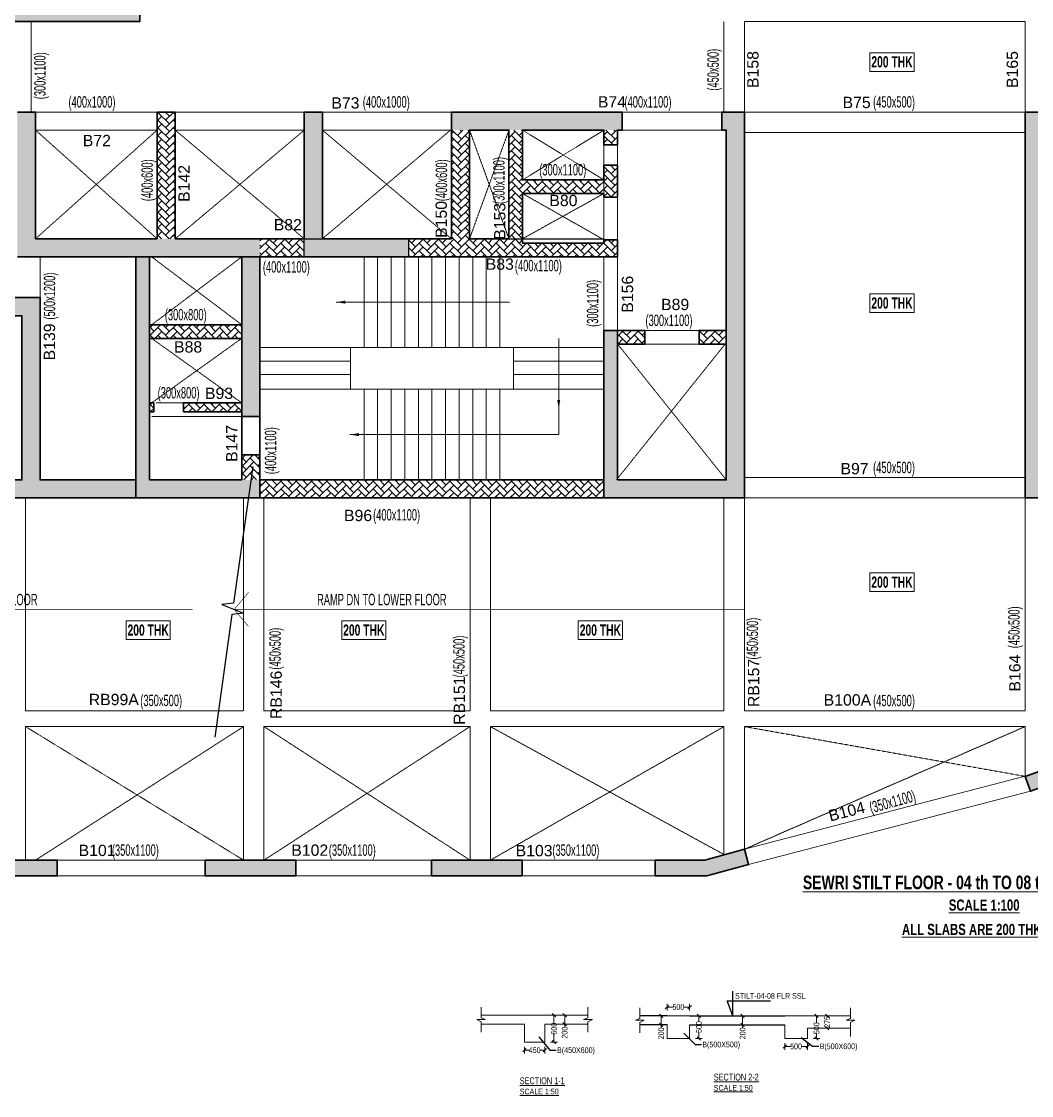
# Model space of a CAD drawing. Header units: millimetres. Extents: x 356 to 70590, y 254 to 62442.
# Drawn here: x 19799 to 42106, y 254 to 23978 of the extents above; entities that cross this region are included whole.
import ezdxf
from ezdxf.enums import TextEntityAlignment as Align

# ---------------------------------------------------------------- set-up
doc = ezdxf.new("R2010")
doc.units = ezdxf.units.MM
doc.linetypes.add('HIDDEN', pattern=[0.375, 0.25, -0.125])
for name, color, linetype, lineweight in [('A-ANNO-DIMS', 8, 'Continuous', 15), ('A-DETL-MISC', 35, 'Continuous', 15), ('A-FLOR-IDEN', 11, 'Continuous', 9), ('A-HIDD-ABVE', 8, 'HIDDEN', 20), ('G-ANNO-TEXT', 231, 'Continuous', 9), ('S-BEAM', 7, 'Continuous', 18), ('S-BEAM-IDEN', 2, 'Continuous', 9), ('S-COL HATCH', 9, 'Continuous', 0), ('S-COLS', 5, 'Continuous', 35), ('SEC TEXT', 50, 'Continuous', 5)]:
    doc.layers.add(name, color=color, linetype=linetype, lineweight=lineweight)
for name, color, linetype in [('Beam Nos', 7, 'Continuous'), ('changes', 7, 'Continuous'), ('dim', 8, 'Continuous'), ('SECTION LINE', 4, 'Continuous')]:
    doc.layers.add(name, color=color, linetype=linetype)
doc.styles.add('Dim.s & Anno.(Misc.)', font='ARIALN.TTF')
doc.styles.add('SC-BBS1', font='SansSerif')
doc.styles.add('sd', font='ARIALN.TTF')
doc.styles.add('SOBHA', font='swisscl.ttf')
doc.styles.add('Swis721 LtCn BT', font='swisscl.ttf', dxfattribs={"width": 0.9, "height": 233.355162})
doc.styles.add('Swis721 LtCn BT_2', font='swisscl.ttf', dxfattribs={"height": 244.992296})
doc.styles.add('Swis721 LtCn BT_B', font='', dxfattribs={"width": 0.9, "height": 246.918336})
doc.styles.get('Swis721 LtCn BT_B').set_extended_font_data('Swis721 LtCn BT', bold=True)
doc.dimstyles.new('A-GFC-100', dxfattribs={"dimscale": 100, "dimtxt": 1.75, "dimasz": 1.5, "dimexe": 1.5, "dimexo": 0, "dimgap": 1, "dimtad": 1, "dimdsep": 46, "dimtxsty": 'Dim.s & Anno.(Misc.)', "dimblk": 'ARCHTICK', "dimcen": 0, "dimdle": 1.5, "dimclrd": 256, "dimclre": 8, "dimclrt": 6, "dimazin": 2, "dimtfac": 1, "dimtix": 1, "dimtmove": 2, "dimatfit": 3, "dimfxl": 1, "dimtolj": 1, "dimlwd": -1, "dimlwe": 9, "dimarcsym": 0})
doc.dimstyles.new('S-50', dxfattribs={"dimscale": 50, "dimtxt": 2.5, "dimasz": 1.5, "dimexe": 1.5, "dimexo": 1.5, "dimgap": 0.1, "dimtad": 0, "dimdec": 0, "dimrnd": 0.0005, "dimzin": 0, "dimdsep": 46, "dimtxsty": 'SOBHA', "dimblk": 'OBLIQUE', "dimcen": 0.09, "dimclrd": 8, "dimclre": 8, "dimclrt": 6, "dimadec": 0, "dimazin": 0, "dimtfac": 1, "dimtdec": 0, "dimtofl": 0, "dimtmove": 0, "dimatfit": 3, "dimfxl": 1.5, "dimfxlon": 1, "dimtolj": 1, "dimtzin": 0, "dimlwd": -1, "dimlwe": -1, "dimarcsym": 0})
pattern_1 = [(45, (-31794446.85, 20735559.75), (0, 169.7056275), [360, -120]), (135, (-31794362, 20735644.6), (1e-14, 169.7056275), [360, -120])]

# ---------------------------------------------------------------- blocks, each defined once
blk = doc.blocks.new('A$C0921b736')
at = {"layer": 'S-COL HATCH', "transparency": 33554687}
h = blk.add_hatch(color=256, dxfattribs=at)
h.dxf.hatch_style = 1
h.paths.add_polyline_path([(5425, 11675), (5425, 11275), (10175, 11275), (10175, 11675)])
h.paths.add_polyline_path([(5425, 11675), (5975, 11675), (5975, 22675), (5425, 22675)])
h = blk.add_hatch(color=256, dxfattribs=at)
h.dxf.hatch_style = 1
h.paths.add_polyline_path([(12825, 6075), (12825, 6475), (7871, 6475), (7871, 9275), (7471, 9275), (7471, 6075)])
at = {"layer": 'S-COL HATCH'}
h = blk.add_hatch(dxfattribs=at)
h.set_pattern_fill('AR-HBONE', color=256, scale=30)
h.set_pattern_definition(pattern_1)
h.paths.add_polyline_path([(10555, 6475), (10955, 6475), (10955, 9275), (10555, 9275)])
at = {"layer": 'S-COL HATCH', "transparency": 33554687}
h = blk.add_hatch(color=256, dxfattribs=at)
h.dxf.hatch_style = 1
h.paths.add_polyline_path([(13805, 9275), (14205, 9275), (14205, 6475), (13805, 6475)])
h = blk.add_hatch(color=256, dxfattribs=at)
h.dxf.hatch_style = 1
h.paths.add_polyline_path([(17055, 9275), (20825, 9275), (20825, 8875), (17055, 8875)])
h = blk.add_hatch(color=256, dxfattribs=at)
h.dxf.hatch_style = 1
h.paths.add_polyline_path([(20725, 4450), (20425, 4450), (20425, 1150), (20425, 750), (23125, 750), (23525, 750), (23525, 1150), (23525, 1150), (23525, 9275), (23025, 9275), (23025, 8875), (23125, 8875), (23125, 1150), (23125, 1150), (20725, 1150), (20725, 1150)])
h = blk.add_hatch(color=256, dxfattribs=at)
h.dxf.hatch_style = 1
h.paths.add_polyline_path([(32525, 4450), (32825, 4450), (32825, 1150), (32825, 750), (30125, 750), (29725, 750), (29725, 1150), (29725, 1150), (29725, 9275), (30225, 9275), (30225, 8875), (30125, 8875), (30125, 1150), (30125, 1150), (32525, 1150), (32525, 1150)])
at = {"layer": 'S-COL HATCH'}
h = blk.add_hatch(dxfattribs=at)
h.set_pattern_fill('AR-HBONE', color=256, scale=30)
h.set_pattern_definition(pattern_1)
h.paths.add_polyline_path([(18325, 8875), (18625, 8875), (18625, 7775), (20425, 7775), (20425, 8100), (20725, 8100), (20725, 7398), (20425, 7398), (20425, 7475), (18625, 7475), (18625, 6375), (20425, 6375), (20425, 6453), (20725, 6453), (20725, 6075), (16105, 6075), (16105, 6475), (18325, 6475)])
h = blk.add_hatch(dxfattribs=at)
h.set_pattern_fill('AR-HBONE', color=256, scale=30)
h.set_pattern_definition(pattern_1)
h.paths.add_polyline_path([(17055, 6475), (17455, 6475), (17455, 8875), (17055, 8875)])
h = blk.add_hatch(dxfattribs=at)
h.set_pattern_fill('AR-HBONE', color=256, scale=30)
h.set_pattern_definition(pattern_1)
h.paths.add_polyline_path([(20425, 8875), (20725, 8875), (20725, 8550), (20425, 8550)])
h = blk.add_hatch(dxfattribs=at)
h.set_pattern_fill('AR-HBONE', color=256, scale=30)
h.set_pattern_definition(pattern_1)
h.paths.add_polyline_path([(13805, 6475), (12825, 6475), (12825, 6075), (13805, 6075)])
at = {"layer": 'S-COL HATCH', "transparency": 33554687}
h = blk.add_hatch(color=256, dxfattribs=at)
h.dxf.hatch_style = 1
h.paths.add_polyline_path([(13805, 6475), (16105, 6475), (16105, 6075), (13805, 6075)])
h = blk.add_hatch(color=256, dxfattribs=at)
h.dxf.hatch_style = 1
h.paths.add_polyline_path([(10385, 6075), (10085, 6075), (10085, 750), (10385, 750), (12825, 750), (12825, 1150), (10385, 1150), (10385, 2850), (10385, 2850), (10385, 2850)])
h = blk.add_hatch(color=256, dxfattribs=at)
h.dxf.hatch_style = 1
h.paths.add_polyline_path([(12825, 6075), (12425, 6075), (12425, 6075), (12425, 4575), (12425, 4575), (12425, 4275), (12425, 2550), (12825, 2550)])
h = blk.add_hatch(color=256, dxfattribs=at)
h.dxf.hatch_style = 1
h.paths.add_polyline_path([(7571, 4775), (7571, 1150), (4571, 1150), (4571, 3648), (4171, 3648), (4171, 1150), (1200, 1150), (1200, 750), (10085, 750), (10085, 1150), (7971, 1150), (7971, 5175), (0, 5175), (0, 1675), (575, 1675), (575, 4775)])
at = {"layer": 'S-COL HATCH'}
h = blk.add_hatch(dxfattribs=at)
h.set_pattern_fill('AR-HBONE', color=256, scale=30)
h.set_pattern_definition(pattern_1)
h.paths.add_polyline_path([(12425, 4575), (10385, 4575), (10385, 4275), (12425, 4275)])
h = blk.add_hatch(dxfattribs=at)
h.set_pattern_fill('AR-HBONE', color=256, scale=30)
h.set_pattern_definition([(45, (-31794446.85, 20683630.75), (0, 169.7056275), [360, -120]), (135, (-31794362, 20683715.6), (1e-14, 169.7056275), [360, -120])])
h.paths.add_polyline_path([(21325, 4150), (21325, 4450), (20725, 4450), (20725, 4150)])
h.paths.add_polyline_path([(23125, 4150), (23125, 4450), (22525, 4450), (22525, 4150)])
h = blk.add_hatch(dxfattribs=at)
h.set_pattern_fill('AR-HBONE', color=256, scale=30)
h.set_pattern_definition(pattern_1)
h.paths.add_polyline_path([(10485, 2850), (10385, 2850), (10385, 2650), (10485, 2650)])
h = blk.add_hatch(dxfattribs=at)
h.set_pattern_fill('AR-HBONE', color=256, scale=30)
h.set_pattern_definition(pattern_1)
h.paths.add_polyline_path([(11135, 2850), (11135, 2650), (12425, 2650), (12425, 2850)])
h = blk.add_hatch(dxfattribs=at)
h.set_pattern_fill('AR-HBONE', color=256, scale=30)
h.set_pattern_definition(pattern_1)
h.paths.add_polyline_path([(12825, 1700), (12425, 1700), (12425, 1150), (12825, 1150)])
h = blk.add_hatch(dxfattribs=at)
h.set_pattern_fill('AR-HBONE', color=256, scale=30)
h.set_pattern_definition(pattern_1)
h.paths.add_polyline_path([(12825, 1150), (20425, 1150), (20425, 750), (12825, 750)])
at = {"layer": 'changes'}
blk.add_lwpolyline([(13805, 6475), (16105, 6475), (16105, 6075), (13805, 6075)], close=True, dxfattribs=at)
at = {"layer": 'S-COLS'}
for p, q in [((20425, 4450), (20425, 1150)), ((20725, 4450), (20725, 1150)), ((12425, 2550), (12825, 2550)), ((12425, 1700), (12825, 1700)), ((20425, 1150), (20425, 750))]:
    blk.add_line(p, q, dxfattribs=at)
at = {"layer": 'S-COLS', "elevation": 0}
blk.add_lwpolyline([(10175, 11675), (5425, 11675), (5425, 11275), (10175, 11275)], close=True, dxfattribs=at)
at = {"layer": 'S-COLS'}
for points in [[(17055, 9275), (20825, 9275), (20825, 8875), (20725, 8875), (20725, 8550), (20425, 8550), (20425, 8875), (19525, 8875), (18625, 8875), (18625, 7775), (20425, 7775), (20425, 8100), (20725, 8100), (20725, 7398), (20425, 7398), (20425, 7475), (18625, 7475), (18625, 6375), (19525, 6375), (20425, 6375), (20425, 6453), (20725, 6453), (20725, 6075), (18625, 6075), (18625, 6075), (7471, 6075)], [(7471, 9275), (7871, 9275), (7871, 6475), (10555, 6475), (10555, 9275)], [(10555, 9275), (10955, 9275)], [(10955, 9275), (10955, 6475), (13805, 6475), (13805, 9275)], [(13805, 9275), (14205, 9275)], [(14205, 9275), (14205, 6475), (17055, 6475), (17055, 9275)], [(23525, 1150), (23525, 9275), (23025, 9275), (23025, 8875), (23125, 8875), (23125, 1150), (20725, 1150)], [(29725, 1150), (29725, 9275), (30225, 9275), (30225, 8875), (30125, 8875), (30125, 1150), (32525, 1150)], [(10085, 6075), (10085, 750), (10385, 750)], [(10385, 1150), (10385, 6075)], [(12425, 6075), (12425, 1150)], [(12425, 750), (12825, 750), (12825, 6075)], [(0, 5175), (0, 1675), (575, 1675), (575, 4775), (7571, 4775), (7571, 1150), (4571, 1150), (4571, 3648), (4171, 3648), (4171, 1150), (1200, 1150), (1200, 750), (10085, 750)], [(10085, 1150), (7971, 1150), (7971, 5175), (25, 5175)], [(20725, 4150), (21325, 4150), (21325, 4450), (20425, 4450)], [(23125, 4150), (22525, 4150), (22525, 4450), (23125, 4450)], [(10485, 2850), (10385, 2850)], [(10485, 2650), (10485, 2850)], [(11135, 2850), (11135, 2650)], [(12425, 2850), (11135, 2850)], [(10385, 2650), (10485, 2650)], [(11135, 2650), (12425, 2650)], [(12425, 1150), (10385, 1150)], [(20425, 1150), (12825, 1150), (12825, 750), (23125, 750)], [(23125, 750), (23125, 750), (23525, 750), (23525, 1150)], [(30125, 750), (30125, 750), (29725, 750), (29725, 1150)], [(10385, 750), (12425, 750)]]:
    blk.add_lwpolyline(points, dxfattribs=at)
for points in [[(17455, 6475), (18325, 6475), (18325, 8875), (17455, 8875)], [(12425, 4575), (10385, 4575), (10385, 4275), (12425, 4275)]]:
    blk.add_lwpolyline(points, close=True, dxfattribs=at)
blk = doc.blocks.new('*U9')
blk.add_lwpolyline([(-31.73, 0), (-1.25, 0), (-0.62, 2.5), (0.62, -2.5), (1.25, 0), (28.62, 0)])
blk = doc.blocks.new('_ARCHTICK')
at = {"color": 0, "linetype": 'ByBlock', "const_width": 0.15}
blk.add_lwpolyline([(-0.5, -0.5), (0.5, 0.5)], dxfattribs=at)
blk = doc.blocks.new('A$Cb7cd9481')
at = {"layer": 'S-COL HATCH', "transparency": 33554687}
h = blk.add_hatch(color=256, dxfattribs=at)
h.dxf.hatch_style = 1
h.paths.add_polyline_path([(23855, -11522), (23735, -11193), (21855, -11874), (21974, -12203)])
h = blk.add_hatch(color=256, dxfattribs=at)
h.dxf.hatch_style = 1
h.paths.add_polyline_path([(15747, -13822), (15654, -13485), (14779, -13724), (13686, -13724), (13686, -14074), (14825, -14074)])
h = blk.add_hatch(color=256, dxfattribs=at)
h.dxf.hatch_style = 1
h.paths.add_polyline_path([(478, -14074), (478, -13724), (-1522, -13724), (-1522, -14074)])
h = blk.add_hatch(color=256, dxfattribs=at)
h.dxf.hatch_style = 1
h.paths.add_polyline_path([(5745, -14074), (5745, -13724), (3745, -13724), (3745, -14074)])
h = blk.add_hatch(color=256, dxfattribs=at)
h.dxf.hatch_style = 1
h.paths.add_polyline_path([(10745, -14074), (10745, -13724), (8745, -13724), (8745, -14074)])
at = {"layer": 'S-COLS', "elevation": 0}
for points in [[(21855, -11874), (21974, -12203), (23855, -11522), (23735, -11193), (21855, -11874)], [(13686, -13724), (14779, -13724), (15654, -13485), (15747, -13822), (14825, -14074), (13686, -14074), (13686, -13724)]]:
    blk.add_lwpolyline(points, dxfattribs=at)
for points in [[(-1522, -13724), (478, -13724), (478, -14074), (-1522, -14074)], [(3745, -13724), (5745, -13724), (5745, -14074), (3745, -14074)], [(8745, -13724), (10745, -13724), (10745, -14074), (8745, -14074)]]:
    blk.add_lwpolyline(points, close=True, dxfattribs=at)
blk = doc.blocks.new('_OBLIQUE')
at = {"color": 0, "linetype": 'ByBlock'}
blk.add_line((-0.5, -0.5), (0.5, 0.5), dxfattribs=at)
blk = doc.blocks.new('*D29')
at = {"layer": 'Defpoints', "color": 0, "transparency": 16777216}
for p in [(31819, 2030), (31796, 1830), (31819, 1830)]:
    blk.add_point(p, dxfattribs=at)
at = {"layer": 'S-BEAM', "color": 8, "transparency": 16777216}
for p, q in [((31796, 2030), (31721, 2030)), ((31796, 2030), (31796, 1830)), ((31796, 1830), (31721, 1830)), ((31796, 1830), (31796, 1755))]:
    blk.add_line(p, q, dxfattribs=at)
at = {"layer": 'S-BEAM', "color": 8, "transparency": 16777216, "xscale": 75, "yscale": 75, "zscale": 75}
for p, rotation in [((31796, 2030), 90), ((31796, 1830), 270)]:
    blk.add_blockref('_OBLIQUE', p, dxfattribs=dict(at, rotation=rotation))
at = {"layer": 'S-BEAM', "color": 6, "transparency": 16777216, "insert": (31796, 1641), "char_height": 125, "attachment_point": 5, "rotation": 90, "style": 'SOBHA'}
blk.add_mtext('\\A1;200', dxfattribs=at)
blk = doc.blocks.new('*D32')
at = {"layer": 'Defpoints', "color": 0, "transparency": 16777216}
for p in [(31357, 2030), (31560, 2030), (31357, 1430)]:
    blk.add_point(p, dxfattribs=at)
at = {"layer": 'S-BEAM', "color": 8, "transparency": 16777216}
for p, q in [((31485, 2030), (31635, 2030)), ((31560, 2030), (31560, 1845)), ((31485, 1430), (31635, 1430)), ((31560, 1430), (31560, 1616))]:
    blk.add_line(p, q, dxfattribs=at)
at = {"layer": 'S-BEAM', "color": 8, "transparency": 16777216, "xscale": 75, "yscale": 75, "zscale": 75}
for p, rotation in [((31560, 2030), 90), ((31560, 1430), 270)]:
    blk.add_blockref('_OBLIQUE', p, dxfattribs=dict(at, rotation=rotation))
at = {"layer": 'S-BEAM', "color": 6, "transparency": 16777216, "insert": (31560, 1730), "char_height": 125, "attachment_point": 5, "rotation": 90, "style": 'SOBHA'}
blk.add_mtext('\\A1;600', dxfattribs=at)
blk = doc.blocks.new('*D33')
at = {"layer": 'Defpoints', "color": 0, "transparency": 16777216}
for p in [(34556, 2016), (34759, 2016), (34556, 1516)]:
    blk.add_point(p, dxfattribs=at)
at = {"layer": 'S-BEAM', "color": 8, "transparency": 16777216}
for p, q in [((34684, 2016), (34834, 2016)), ((34759, 2016), (34759, 1880)), ((34684, 1516), (34834, 1516)), ((34759, 1516), (34759, 1651))]:
    blk.add_line(p, q, dxfattribs=at)
at = {"layer": 'S-BEAM', "color": 8, "transparency": 16777216, "xscale": 75, "yscale": 75, "zscale": 75}
for p, rotation in [((34759, 2016), 90), ((34759, 1516), 270)]:
    blk.add_blockref('_OBLIQUE', p, dxfattribs=dict(at, rotation=rotation))
at = {"layer": 'S-BEAM', "color": 6, "transparency": 16777216, "insert": (34759, 1766), "char_height": 125, "attachment_point": 5, "rotation": 90, "style": 'SOBHA'}
blk.add_mtext('\\A1;500', dxfattribs=at)
blk = doc.blocks.new('*D34')
at = {"layer": 'Defpoints', "color": 0, "transparency": 16777216}
for p in [(34056, 2206), (34056, 2016), (34556, 2016)]:
    blk.add_point(p, dxfattribs=at)
at = {"layer": 'S-BEAM', "color": 8, "transparency": 16777216}
for p, q in [((34056, 2131), (34056, 2281)), ((34056, 2206), (34192, 2206)), ((34556, 2206), (34420, 2206)), ((34556, 2131), (34556, 2281))]:
    blk.add_line(p, q, dxfattribs=at)
at = {"layer": 'S-BEAM', "color": 8, "transparency": 16777216, "xscale": 75, "yscale": 75, "zscale": 75, "rotation": 180}
blk.add_blockref('_OBLIQUE', (34056, 2206), dxfattribs=at)
at = {"layer": 'S-BEAM', "color": 8, "transparency": 16777216, "xscale": 75, "yscale": 75, "zscale": 75}
blk.add_blockref('_OBLIQUE', (34556, 2206), dxfattribs=at)
at = {"layer": 'S-BEAM', "color": 6, "transparency": 16777216, "insert": (34306, 2206), "char_height": 125, "attachment_point": 5, "style": 'SOBHA'}
blk.add_mtext('\\A1;500', dxfattribs=at)
blk = doc.blocks.new('*D30')
at = {"layer": 'Defpoints', "color": 0, "transparency": 16777216}
for p in [(37618, 2016), (37595, 1741), (37618, 1741)]:
    blk.add_point(p, dxfattribs=at)
at = {"layer": 'S-BEAM', "color": 8, "transparency": 16777216}
for p, q in [((37595, 2016), (37520, 2016)), ((37595, 2016), (37595, 1992)), ((37595, 1741), (37520, 1741)), ((37595, 1741), (37595, 1764))]:
    blk.add_line(p, q, dxfattribs=at)
at = {"layer": 'S-BEAM', "color": 8, "transparency": 16777216, "xscale": 75, "yscale": 75, "zscale": 75}
for p, rotation in [((37595, 2016), 90), ((37595, 1741), 270)]:
    blk.add_blockref('_OBLIQUE', p, dxfattribs=dict(at, rotation=rotation))
at = {"layer": 'S-BEAM', "color": 6, "transparency": 16777216, "insert": (37595, 1878), "char_height": 125, "attachment_point": 5, "rotation": 90, "style": 'SOBHA'}
blk.add_mtext('\\A1;275', dxfattribs=at)
blk = doc.blocks.new('*D35')
at = {"layer": 'Defpoints', "color": 0, "transparency": 16777216}
for p in [(37156, 2016), (37359, 2016), (37156, 1516)]:
    blk.add_point(p, dxfattribs=at)
at = {"layer": 'S-BEAM', "color": 8, "transparency": 16777216}
for p, q in [((37284, 2016), (37434, 2016)), ((37359, 2016), (37359, 1855)), ((37284, 1516), (37434, 1516)), ((37359, 1516), (37359, 1626))]:
    blk.add_line(p, q, dxfattribs=at)
at = {"layer": 'S-BEAM', "color": 8, "transparency": 16777216, "xscale": 75, "yscale": 75, "zscale": 75}
for p, rotation in [((37359, 2016), 90), ((37359, 1516), 270)]:
    blk.add_blockref('_OBLIQUE', p, dxfattribs=dict(at, rotation=rotation))
at = {"layer": 'S-BEAM', "color": 6, "transparency": 16777216, "insert": (37359, 1741), "char_height": 125, "attachment_point": 5, "rotation": 90, "style": 'SOBHA'}
blk.add_mtext('\\A1;500', dxfattribs=at)
blk = doc.blocks.new('*D31')
at = {"layer": 'Defpoints', "color": 0, "transparency": 16777216}
for p in [(35749, 2016), (35726, 1816), (35749, 1816)]:
    blk.add_point(p, dxfattribs=at)
at = {"layer": 'S-BEAM', "color": 8, "transparency": 16777216}
for p, q in [((35726, 2016), (35651, 2016)), ((35726, 2016), (35726, 1816)), ((35726, 1816), (35651, 1816)), ((35726, 1816), (35726, 1741))]:
    blk.add_line(p, q, dxfattribs=at)
at = {"layer": 'S-BEAM', "color": 8, "transparency": 16777216, "xscale": 75, "yscale": 75, "zscale": 75}
for p, rotation in [((35726, 2016), 90), ((35726, 1816), 270)]:
    blk.add_blockref('_OBLIQUE', p, dxfattribs=dict(at, rotation=rotation))
at = {"layer": 'S-BEAM', "color": 6, "transparency": 16777216, "insert": (35726, 1626), "char_height": 125, "attachment_point": 5, "rotation": 90, "style": 'SOBHA'}
blk.add_mtext('\\A1;200', dxfattribs=at)
blk = doc.blocks.new('*D36')
at = {"layer": 'Defpoints', "color": 0, "transparency": 16777216}
for p in [(33959, 2016), (33926, 1816), (33959, 1816)]:
    blk.add_point(p, dxfattribs=at)
at = {"layer": 'S-BEAM', "color": 8, "transparency": 16777216}
for p, q in [((33926, 2016), (33851, 2016)), ((33926, 2016), (33926, 1816)), ((33926, 1816), (33851, 1816)), ((33926, 1816), (33926, 1741))]:
    blk.add_line(p, q, dxfattribs=at)
at = {"layer": 'S-BEAM', "color": 8, "transparency": 16777216, "xscale": 75, "yscale": 75, "zscale": 75}
for p, rotation in [((33926, 2016), 90), ((33926, 1816), 270)]:
    blk.add_blockref('_OBLIQUE', p, dxfattribs=dict(at, rotation=rotation))
at = {"layer": 'S-BEAM', "color": 6, "transparency": 16777216, "insert": (33926, 1626), "char_height": 125, "attachment_point": 5, "rotation": 90, "style": 'SOBHA'}
blk.add_mtext('\\A1;200', dxfattribs=at)
blk = doc.blocks.new('*D37')
at = {"layer": 'Defpoints', "color": 0, "transparency": 16777216}
for p in [(36656, 1516, 0), (37156, 1516, 0), (37156, 1338)]:
    blk.add_point(p, dxfattribs=at)
at = {"layer": 'S-BEAM', "color": 8, "transparency": 16777216}
for p, q in [((36656, 1413), (36656, 1263)), ((36656, 1338), (36792, 1338)), ((37156, 1338), (37020, 1338)), ((37156, 1413), (37156, 1263))]:
    blk.add_line(p, q, dxfattribs=at)
at = {"layer": 'S-BEAM', "color": 8, "transparency": 16777216, "xscale": 75, "yscale": 75, "zscale": 75, "rotation": 180}
blk.add_blockref('_OBLIQUE', (36656, 1338), dxfattribs=at)
at = {"layer": 'S-BEAM', "color": 8, "transparency": 16777216, "xscale": 75, "yscale": 75, "zscale": 75}
blk.add_blockref('_OBLIQUE', (37156, 1338), dxfattribs=at)
at = {"layer": 'S-BEAM', "color": 6, "transparency": 16777216, "insert": (36906, 1338), "char_height": 125, "attachment_point": 5, "style": 'SOBHA'}
blk.add_mtext('\\A1;500', dxfattribs=at)
blk = doc.blocks.new('*D38')
at = {"layer": 'Defpoints', "color": 0, "transparency": 16777216}
for p in [(30907, 1430, 0), (31357, 1430, 0), (31357, 1255)]:
    blk.add_point(p, dxfattribs=at)
at = {"layer": 'S-BEAM', "color": 8, "transparency": 16777216}
for p, q in [((30907, 1330), (30907, 1180)), ((30907, 1255), (31017, 1255)), ((31357, 1255), (31247, 1255)), ((31357, 1330), (31357, 1180))]:
    blk.add_line(p, q, dxfattribs=at)
at = {"layer": 'S-BEAM', "color": 8, "transparency": 16777216, "xscale": 75, "yscale": 75, "zscale": 75, "rotation": 180}
blk.add_blockref('_OBLIQUE', (30907, 1255), dxfattribs=at)
at = {"layer": 'S-BEAM', "color": 8, "transparency": 16777216, "xscale": 75, "yscale": 75, "zscale": 75}
blk.add_blockref('_OBLIQUE', (31357, 1255), dxfattribs=at)
at = {"layer": 'S-BEAM', "color": 6, "transparency": 16777216, "insert": (31132, 1255), "char_height": 125, "attachment_point": 5, "style": 'SOBHA'}
blk.add_mtext('\\A1;450', dxfattribs=at)
blk = doc.blocks.new('A$C40398dd4')
at = {"layer": 'A-ANNO-DIMS', "ltscale": 500, "elevation": 0}
blk.add_lwpolyline([(5810, 1000), (6600, 1000), (6600, 1565)], dxfattribs=at)
at = {"layer": 'A-DETL-MISC'}
for p, q in [((2300, 4925), (2300, 2925)), ((2600, 4925), (2600, 2925)), ((2900, 4925), (2900, 2925)), ((3200, 4925), (3200, 2925)), ((3500, 4925), (3500, 2925)), ((3800, 4925), (3800, 2925)), ((4100, 4925), (4100, 2925)), ((4400, 4925), (4400, 2925)), ((4700, 4925), (4700, 2925)), ((5000, 4925), (5000, 2925)), ((5300, 4925), (5300, 2925)), ((2300, 0), (2300, 2000)), ((2600, 0), (2600, 2000)), ((2900, 0), (2900, 2000)), ((3200, 0), (3200, 2000)), ((3500, 0), (3500, 2000)), ((3800, 0), (3800, 2000)), ((4100, 0), (4100, 2000)), ((4400, 0), (4400, 2000)), ((4700, 0), (4700, 2000)), ((5000, 0), (5000, 2000)), ((5300, 0), (5300, 2000))]:
    blk.add_line(p, q, dxfattribs=at)
for points in [[(2000, 2925), (0, 2925)], [(5600, 2925), (7600, 2925)], [(2000, 2625), (0, 2625)], [(5600, 2625), (7600, 2625)], [(2000, 2325), (0, 2325)], [(5600, 2325), (7600, 2325)]]:
    blk.add_lwpolyline(points, dxfattribs=at)
blk.add_lwpolyline([(5600, 2925), (5600, 2000), (2000, 2000), (2000, 2925)], close=True, dxfattribs=at)
at = {"layer": 'A-DETL-MISC', "elevation": 0}
for points in [[(2000, 2000), (0, 2000)], [(5600, 2000), (7600, 2000)]]:
    blk.add_lwpolyline(points, dxfattribs=at)
at = {"layer": 'A-ANNO-DIMS', "ltscale": 500}
for points in [[(1688, 3925), (5510, 3925)], [(6600, 1565), (6600, 3126)], [(1988, 1000), (5810, 1000)]]:
    blk.add_leader(points, dimstyle='A-GFC-100', override={"dimasz": 2, "dimtad": 0, "dimfxl": 0.18, "dimarcsym": 1}, dxfattribs=at)

msp = doc.modelspace()

# ---------------------------------------------------------------- linework, layer by layer
at = {"layer": 'A-FLOR-IDEN', "color": 8, "flags": 128}
for points in [[(39513.4, 23288.6), (39513.4, 22876.7), (38535.9, 22876.7), (38535.9, 23288.6)], [(39513.4, 17961.2), (39513.4, 17549.3), (38535.9, 17549.3), (38535.9, 17961.2)], [(39513.4, 11795.8), (39513.4, 11384), (38535.9, 11384), (38535.9, 11795.8)]]:
    msp.add_lwpolyline(points, close=True, dxfattribs=at)
at = {"layer": 'A-FLOR-IDEN', "color": 8, "elevation": 0, "flags": 128}
for points in [[(23085.5, 10736.4), (23085.5, 10324.6), (22108, 10324.6), (22108, 10736.4)], [(27848, 10736.4), (27848, 10324.6), (26870.5, 10324.6), (26870.5, 10736.4)], [(33073, 10736.4), (33073, 10324.6), (32095.5, 10324.6), (32095.5, 10736.4)]]:
    msp.add_lwpolyline(points, close=True, dxfattribs=at)
at = {"layer": 'A-HIDD-ABVE', "linetype": 'HIDDEN'}
for p, q in [((20109.8, 21578), (22794.2, 19178)), ((20109.8, 19178), (22794.2, 21578)), ((23194.2, 21578), (26044.2, 19178)), ((23194.2, 19178), (26044.2, 21578)), ((26444.2, 21578), (29294.2, 19178)), ((26444.2, 19178), (29274.2, 21578)), ((29694.2, 21578), (30564.2, 19178)), ((29694.2, 19178), (30564.2, 21578)), ((30864.2, 21578), (32664.2, 20478)), ((30864.2, 20478), (32664.2, 21578)), ((30864.2, 19178), (32664.2, 20178)), ((30864.2, 20178), (32664.2, 19155.5)), ((22674.2, 18778), (24664.2, 17278)), ((22674.2, 17278), (24664.2, 18778)), ((22674.2, 16978), (24664.2, 15552.9)), ((22674.3, 15552.8), (24664.2, 16978)), ((35340.1, 16852.8), (32940.1, 13852.8)), ((32964.2, 16852.8), (35364.2, 13852.8)), ((19888.3, 8402.8, 0), (24705.1, 5452.8)), ((24705.1, 8402.8), (20109.8, 5452.8)), ((25155.1, 8402.8), (29705.1, 5452.8)), ((29705.1, 8402.8), (25155.1, 5452.8)), ((30155.1, 8402.8), (35314.2, 5576.4)), ((35314.2, 8402.8), (30155.1, 5452.8)), ((35764.2, 8402.8), (41964.6, 7303.9, 0)), ((41964.2, 8402.8), (35764.2, 5693.4))]:
    msp.add_line(p, q, dxfattribs=at)
at = {"layer": 'Beam Nos'}
for p, q in [((34055.8, 2015.5), (33457.4, 2015.5)), ((34555.8, 2015.5, 0), (36655.8, 2015.5, 0)), ((34055.8, 1815.5), (33457.4, 1815.5)), ((34555.8, 1815.5, 0), (36655.8, 1815.5, 0))]:
    msp.add_line(p, q, dxfattribs=at)
at = {"layer": 'dim', "color": 5}
for p, q in [((35510.5, 2015.5, 0), (35510.5, 2560, 0)), ((35510.5, 2015.5, 0), (35386.5, 2345.9, 0)), ((35386.5, 2345.9, 0), (36341, 2345.9, 0))]:
    msp.add_line(p, q, dxfattribs=at)
at = {"layer": 'S-BEAM', "linetype": 'HIDDEN'}
for p, q in [((20009.8, 21978), (20009.8, 23978, 0)), ((35314.2, 23978), (35314.2, 21978)), ((35764.2, 23978), (35764.2, 21978)), ((35764.2, 23978), (41964.2, 23978)), ((41964.2, 23978), (41964.2, 21978)), ((20109.8, 21978), (22794.2, 21978)), ((23194.2, 21978), (26044.2, 21978)), ((26444.2, 21978), (29294.2, 21978)), ((33064.2, 21978), (35264.2, 21978)), ((35764.2, 21978), (41964.2, 21978)), ((32964.2, 19155.5), (32964.2, 21578)), ((33064.2, 21578), (35264.2, 21578)), ((35764.2, 21528), (41964.2, 21528)), ((32664.2, 17152.8), (32664.2, 18778)), ((32964.2, 17152.8), (32964.2, 18778)), ((33564.2, 17152.8), (34764.2, 17152.8)), ((22674.3, 15252.8), (24664.2, 15252.8)), ((35764.2, 13902.8), (41964.2, 13902.8)), ((19888.3, 13452.8), (19888.3, 8752.8)), ((24705.1, 13452.8), (24705.1, 8752.8)), ((25155.1, 13452.8), (25155.1, 8752.8)), ((29705.1, 13452.8), (29705.1, 8752.8)), ((30155.1, 13452.8), (30155.1, 8752.8)), ((35314.2, 13452.8), (35314.2, 8752.8)), ((35764.2, 13452.8), (41964.2, 13452.8)), ((35764.2, 13452.8), (35764.2, 8752.8)), ((41964.2, 13452.8), (41964.2, 8752.8))]:
    msp.add_line(p, q, dxfattribs=at)
at = {"layer": 'S-BEAM'}
for p, q in [((20109.8, 21578), (22794.2, 21578)), ((23194.2, 21578), (26044.2, 21578)), ((26444.2, 21578), (29274.2, 21578)), ((32664.2, 19155.5), (32664.2, 21578)), ((33564.2, 16852.8), (34764.2, 16852.8)), ((22774.2, 15552.8), (23424.2, 15552.8)), ((19888.3, 8402.8, 0), (19888.3, 5452.8, 0)), ((24705.1, 8402.8), (24705.1, 5452.8)), ((25155.1, 8402.8), (25155.1, 5452.8)), ((29705.1, 8402.8), (29705.1, 5452.8)), ((30155.1, 8402.8), (30155.1, 5452.8)), ((35314.2, 8402.8), (35314.2, 5576.4)), ((35764.2, 8402.8), (35764.2, 5693.4)), ((41964.2, 8402.8), (41964.2, 7305.4)), ((35764.2, 5693.4, 0), (41964.2, 7305.4, 0)), ((35856.5, 5355.7, 0), (42083.8, 6974.9, 0)), ((20588.3, 5454, 0), (23855.1, 5454)), ((28855.1, 5454, 0), (25855.1, 5454)), ((30855.1, 5454, 0), (33796, 5454)), ((20588.3, 5104, 0), (23855.1, 5104)), ((28855.1, 5104, 0), (25855.1, 5104)), ((30855.1, 5104, 0), (33796, 5104)), ((29953, 2030.2, 0), (32310.9, 2030.2, 0)), ((36655.8, 2015.5, 0), (38109.8, 2015.5, 0)), ((30907, 1830.2, 0), (29953, 1830.2, 0)), ((30907, 1430.2, 0), (30907, 1830.2, 0)), ((31357, 1830.2, 0), (32310.9, 1830.2, 0)), ((31357, 1830.2, 0), (31357, 1430.2, 0)), ((34055.8, 1515.8), (34055.8, 1815.5)), ((34555.8, 1815.5, 0), (34555.8, 1515.8, 0)), ((36655.8, 1515.5, 0), (36655.8, 1815.5, 0)), ((37155.8, 1740.5, 0), (38109.8, 1740.5, 0)), ((37155.8, 1740.5, 0), (37155.8, 1515.5, 0)), ((30907, 1430.2, 0), (31357, 1430.2, 0)), ((34055.8, 1515.8), (34555.8, 1515.8, 0)), ((34055.8, 1515.8), (34055.8, 1515.8)), ((36655.8, 1515.5, 0), (37155.8, 1515.5, 0))]:
    msp.add_line(p, q, dxfattribs=at)
at = {"layer": 'S-BEAM', "linetype": 'ByBlock'}
msp.add_line((20209.8, 17878), (20209.8, 18778), dxfattribs=at)
at = {"layer": 'S-BEAM', "const_width": 12.5, "elevation": 0}
for points in [[(24812.8, 10615.3), (24496.4, 10990.3), (24812.8, 11365.3)], [(23577.2, 10994.6), (13942.1, 10994.6)], [(35764.2, 10994.6), (24496.6, 10994.6)]]:
    msp.add_lwpolyline(points, dxfattribs=at)
at = {"layer": 'S-BEAM', "linetype": 'HIDDEN', "elevation": 0}
for points in [[(19888.3, 8752.8), (24705.1, 8752.8)], [(25155.1, 8752.8), (29705.1, 8752.8)], [(30155.1, 8752.8), (35314.2, 8752.8)], [(35764.2, 8752.8), (41964.2, 8752.8)]]:
    msp.add_lwpolyline(points, dxfattribs=at)
at = {"layer": 'S-BEAM', "elevation": 0}
for points in [[(19888.3, 8402.8), (24705.1, 8402.8)], [(25155.1, 8402.8), (29705.1, 8402.8)], [(30155.1, 8402.8), (35314.2, 8402.8)], [(35764.2, 8402.8), (41964.2, 8402.8)]]:
    msp.add_lwpolyline(points, dxfattribs=at)
at = {"layer": 'S-BEAM', "color": 8, "elevation": 0}
for points in [[(29953, 2202), (29953, 1967.5), (30049.8, 1931.3), (29856.1, 1931.3), (29953, 1883.5), (29953, 1649.5)], [(32310.9, 2202), (32310.9, 1967.5), (32214.1, 1931.3), (32407.9, 1931.3), (32310.9, 1883.5), (32310.9, 1649.5)], [(33457.4, 2187.4), (33457.4, 1952.9), (33360.6, 1916.7), (33554.4, 1916.7), (33457.4, 1868.9), (33457.4, 1634.8)], [(38109.8, 2187.4), (38109.8, 1952.9), (38013, 1916.7), (38206.8, 1916.7), (38109.8, 1868.9), (38109.8, 1559.8)]]:
    msp.add_lwpolyline(points, dxfattribs=at)
at = {"layer": 'S-COL HATCH'}
msp.add_line((34055.8, 2015.5), (34555.8, 2015.5, 0), dxfattribs=at)
at = {"layer": 'SECTION LINE'}
msp.add_line((30564.2, 19178), (32664.2, 19178), dxfattribs=at)

# ---------------------------------------------------------------- block references
at = {"xscale": -100, "yscale": 100, "zscale": 100, "rotation": 82.03946666592795}
msp.add_blockref('*U9', (24465.5, 11002.8), dxfattribs=at)
at = {"layer": 'changes'}
msp.add_blockref('A$C0921b736', (12239.2, 12702.8), dxfattribs=at)
at = {"layer": 'S-BEAM'}
msp.add_blockref('A$Cb7cd9481', (20109.8, 19178), dxfattribs=at)
at = {"layer": 'S-BEAM-IDEN'}
msp.add_blockref('A$C40398dd4', (25064.2, 13852.8), dxfattribs=at)

# ---------------------------------------------------------------- texts
at = {"layer": 'A-FLOR-IDEN', "color": 1, "char_height": 246.92, "width": 1155, "attachment_point": 2, "line_spacing_factor": 0.964267, "style": 'Swis721 LtCn BT_B'}
for insert in [(39024.6, 23210.5), (39024.6, 17883.1), (39024.6, 11717.8), (22596.8, 10658.4), (27359.3, 10658.4), (32584.3, 10658.4)]:
    msp.add_mtext('200 THK', dxfattribs=dict(at, insert=insert))
at = {"layer": 'Beam Nos', "color": 3, "style": 'SC-BBS1'}
for s, p in [('B158', (36152.2, 22916.7, 0)), ('B165', (41881.4, 22916.5, 0)), ('B142', (23589.7, 20400.7)), ('B150', (29268.7, 19605.4)), ('B153', (30561.3, 19563.6, 0)), ('B156', (33382.2, 17953.5, 0)), ('B139', (20615.8, 16899.9)), ('B147', (24642.8, 14657.1, 0)), ('B164', (41937.8, 9584.6, 0)), ('RB157', (36166.7, 9366.9, 0)), ('RB146', (25623.2, 9103.8, 0)), ('RB151', (29669.8, 8975.2, 0))]:
    msp.add_text(s, height=250, rotation=90, dxfattribs=at).set_placement(p, align=Align.BOTTOM_CENTER)
for s, p in [('B73', (26953, 21978.8)), ('B74', (32839.6, 22003)), ('B75', (38244, 21989.7)), ('B72', (21463.5, 21147.9)), ('B80', (31768, 19823.9)), ('B82', (25681.2, 19288.6)), ('B83', (30362.7, 18418.5)), ('B89', (34235.4, 17527.7)), ('B88', (23479, 16590)), ('B93', (24161.9, 15564.2, 0)), ('B97', (38197.7, 13900.8, 0)), ('B96', (27232.2, 12866.2, 0)), ('RB99A', (21837.8, 8801.5, 0)), ('B100A', (38040.1, 8792.5, 0)), ('B101', (21468.5, 5468.5, 0)), ('B102', (26165.6, 5473.2, 0)), ('B103', (31120.5, 5463, 0))]:
    msp.add_text(s, height=250, dxfattribs=at).set_placement(p, align=Align.BOTTOM_CENTER)
at = {"layer": 'Beam Nos', "style": 'SC-BBS1'}
msp.add_text('B104', height=250, rotation=14.57455, dxfattribs=at).set_placement((38075.6, 6334.7, 0), align=Align.BOTTOM_CENTER)
at = {"layer": 'dim', "color": 6, "char_height": 125, "attachment_point": 1, "style": 'SOBHA'}
for s, insert in [('\\A1;STILT-04-08 FLR SSL', (35558.1, 2517.1, 0)), ('\\A1; B(500X500) ', (34791.9, 1444, 0)), ('\\A1; B(450X600) ', (31585.1, 1317.3)), ('\\A1; B(500X600) ', (37384, 1402.7, 0))]:
    msp.add_mtext(s, dxfattribs=dict(at, insert=insert))
at = {"layer": 'G-ANNO-TEXT', "color": 6, "insert": (37058, 5111), "char_height": 300, "width": 9013.977, "attachment_point": 1, "line_spacing_factor": 0.971848, "style": 'Swis721 LtCn BT_2'}
msp.add_mtext('{\\fSwis721 LtCn BT|b1|i0|c0|p34;\\LSEWRI STILT FLOOR - 04 th TO 08 th FRAMING PLAN }', dxfattribs=at)
at = {"layer": 'G-ANNO-TEXT', "color": 1, "char_height": 244.992, "attachment_point": 1, "line_spacing_factor": 0.971848, "style": 'Swis721 LtCn BT_2'}
for s, insert, width in [('{\\fSwis721 LtCn BT|b1|i0|c0|p34;\\LSCALE 1:100}', (40279.4, 4583.3), 1551.037), ('{\\fSwis721 LtCn BT|b1|i0|c0|p34;\\LALL SLABS ARE 200 THK U.O.N}', (39245.1, 4044.9), 3728.693)]:
    msp.add_mtext(s, dxfattribs=dict(at, insert=insert, width=width))
at = {"layer": 'S-BEAM-IDEN', "style": 'Swis721 LtCn BT', "width": 0.8}
for s, rotation, p in [('(300x1100)', 90, (20330.9, 22260.6)), ('(450x500)', 90, (35198.8, 22450.8, 0)), ('(400x1000)', 360, (20837.6, 22077.4)), ('(400x1000)', 360, (27337.6, 22077.4)), ('(400x1100)', 360, (33117.6, 22077.4)), ('(450x500)', 360, (38608, 22077.4)), ('(400x600)', 90, (22698.8, 20009.5)), ('(400x600)', 90, (29198.8, 20009.5)), ('(300x1100)', 90, (30468.8, 19946.8)), ('(300x1100)', 360, (31235.3, 20578.2)), ('(400x1100)', 360, (25130.5, 18432.1)), ('(400x1100)', 360, (30696.5, 18460.9)), ('(500x1200)', 90, (20542.7, 17394.1)), ('(300x1100)', 90, (32537.3, 17233.2, 0)), ('(300x800)', 360, (22965.3, 17377.5)), ('(300x1100)', 360, (33581.4, 17252.2)), ('(300x800)', 360, (22807.3, 15652.2)), ('(400x1100)', 90, (25425.4, 13978.9)), ('(450x500)', 360, (38608, 14002.2)), ('(400x1100)', 360, (27565.7, 12956)), ('(450x500)', 90, (41843.3, 10133.9)), ('(450x500)', 90, (36066.4, 9884.7)), ('(450x500)', 90, (25524.6, 9662.6)), ('(450x500)', 90, (29585.1, 9489.6)), ('(350x500)', 360, (22423.1, 8856.3)), ('(450x500)', 360, (38608, 8852.2)), ('(350x1100)', 15.48324, (38568.8, 6485.3)), ('(350x1100)', 360, (21795.7, 5549.6)), ('(350x1100)', 360, (26587.2, 5549.6)), ('(350x1100)', 360, (31525, 5549.6))]:
    msp.add_text(s, height=250, rotation=rotation, dxfattribs=at).set_placement(p)
for p in [(17295.1, 11084.5), (26328.1, 11084.5)]:
    msp.add_text('RAMP DN TO LOWER FLOOR', height=250, dxfattribs=at).set_placement(p)
at = {"layer": 'SEC TEXT', "color": 1, "linetype": 'ByBlock', "char_height": 150, "width": 1170.106, "attachment_point": 1, "rotation": 0.01072, "style": 'sd'}
for s, insert in [('{\\fSwis721 LtCn BT|b0|i0|c0|p34;\\LSECTION 2-2\\P\\H0.83333x;SCALE 1:50}', (35088.6, 735.8)), ('{\\fSwis721 LtCn BT|b0|i0|c0|p34;\\LSECTION 1-1\\P\\H0.83333x;SCALE 1:50}', (30803.4, 653.7))]:
    msp.add_mtext(s, dxfattribs=dict(at, insert=insert))

# ---------------------------------------------------------------- dimensions: what is measured, and where the dimension line sits
at = {"layer": 'S-BEAM'}
dim = msp.add_linear_dim(base=(34055.8, 2205.5), p1=(34555.8, 2015.5, 0), p2=(34055.8, 2015.5), dimstyle='S-50', dxfattribs=at)
dim.commit()
dim.dimension.update_dxf_attribs({"geometry": '*D34', "text_midpoint": (34305.8, 2205.5)})
for base, p1, p2, picture, middle in [((31560.5, 2030.2, 0), (31357, 1430.2, 0), (31357, 2030.2, 0), '*D32', (31560.5, 1730.2, 0)), ((31796.3, 1830.2), (31818.8, 2030.2, 0), (31818.8, 1830.2, 0), '*D29', (31796.3, 1641)), ((34759.3, 2015.5, 0), (34555.8, 1515.8, 0), (34555.8, 2015.5, 0), '*D33', (34759.3, 1765.7, 0)), ((35726.3, 1815.5, 0), (35748.8, 2015.5, 0), (35748.8, 1815.5, 0), '*D31', (35726.3, 1626.4, 0)), ((37595.2, 1740.5, 0), (37617.7, 2015.5, 0), (37617.7, 1740.5, 0), '*D30', (37595.2, 1878, 0))]:
    dim = msp.add_linear_dim(base=base, p1=p1, p2=p2, angle=90, dimstyle='S-50', dxfattribs=at)
    dim.commit()
    dim.dimension.update_dxf_attribs({"geometry": picture, "text_midpoint": middle})
for p1, p2, distance, picture, middle in [((33959.1, 2015.5), (33959.1, 1815.5), -32.7, '*D36', (33926.5, 1626.4)), ((30907, 1430.2, 0), (31357, 1430.2, 0), -174.7, '*D38', (31132, 1255.5)), ((36655.8, 1515.5, 0), (37155.8, 1515.5, 0), -177.7, '*D37', (36905.8, 1337.8))]:
    dim = msp.add_aligned_dim(p1=p1, p2=p2, distance=distance, dimstyle='S-50', dxfattribs=at)
    dim.commit()
    dim.dimension.update_dxf_attribs({"geometry": picture, "text_midpoint": middle})
dim = msp.add_linear_dim(base=(37359.3, 2015.5, 0), p1=(37155.8, 1515.5, 0), p2=(37155.8, 2015.5, 0), angle=90, dimstyle='S-50', dxfattribs=at)
dim.commit()
dim.dimension.update_dxf_attribs({"geometry": '*D35', "text_midpoint": (37359.3, 1740.5, 0), "dimtype": 160})

# ---------------------------------------------------------------- leaders
at = {"layer": 'dim'}
for points in [[(31223.3, 1552.6), (31468.3, 1254.9), (31611.3, 1254.9)], [(34430.1, 1629.3), (34675.1, 1381.5), (34818.1, 1381.5)], [(37022.1, 1538), (37267.2, 1340.2), (37410.2, 1340.2)]]:
    msp.add_leader(points, dimstyle='S-50', dxfattribs=at)

doc.saveas('drawing.dxf')
